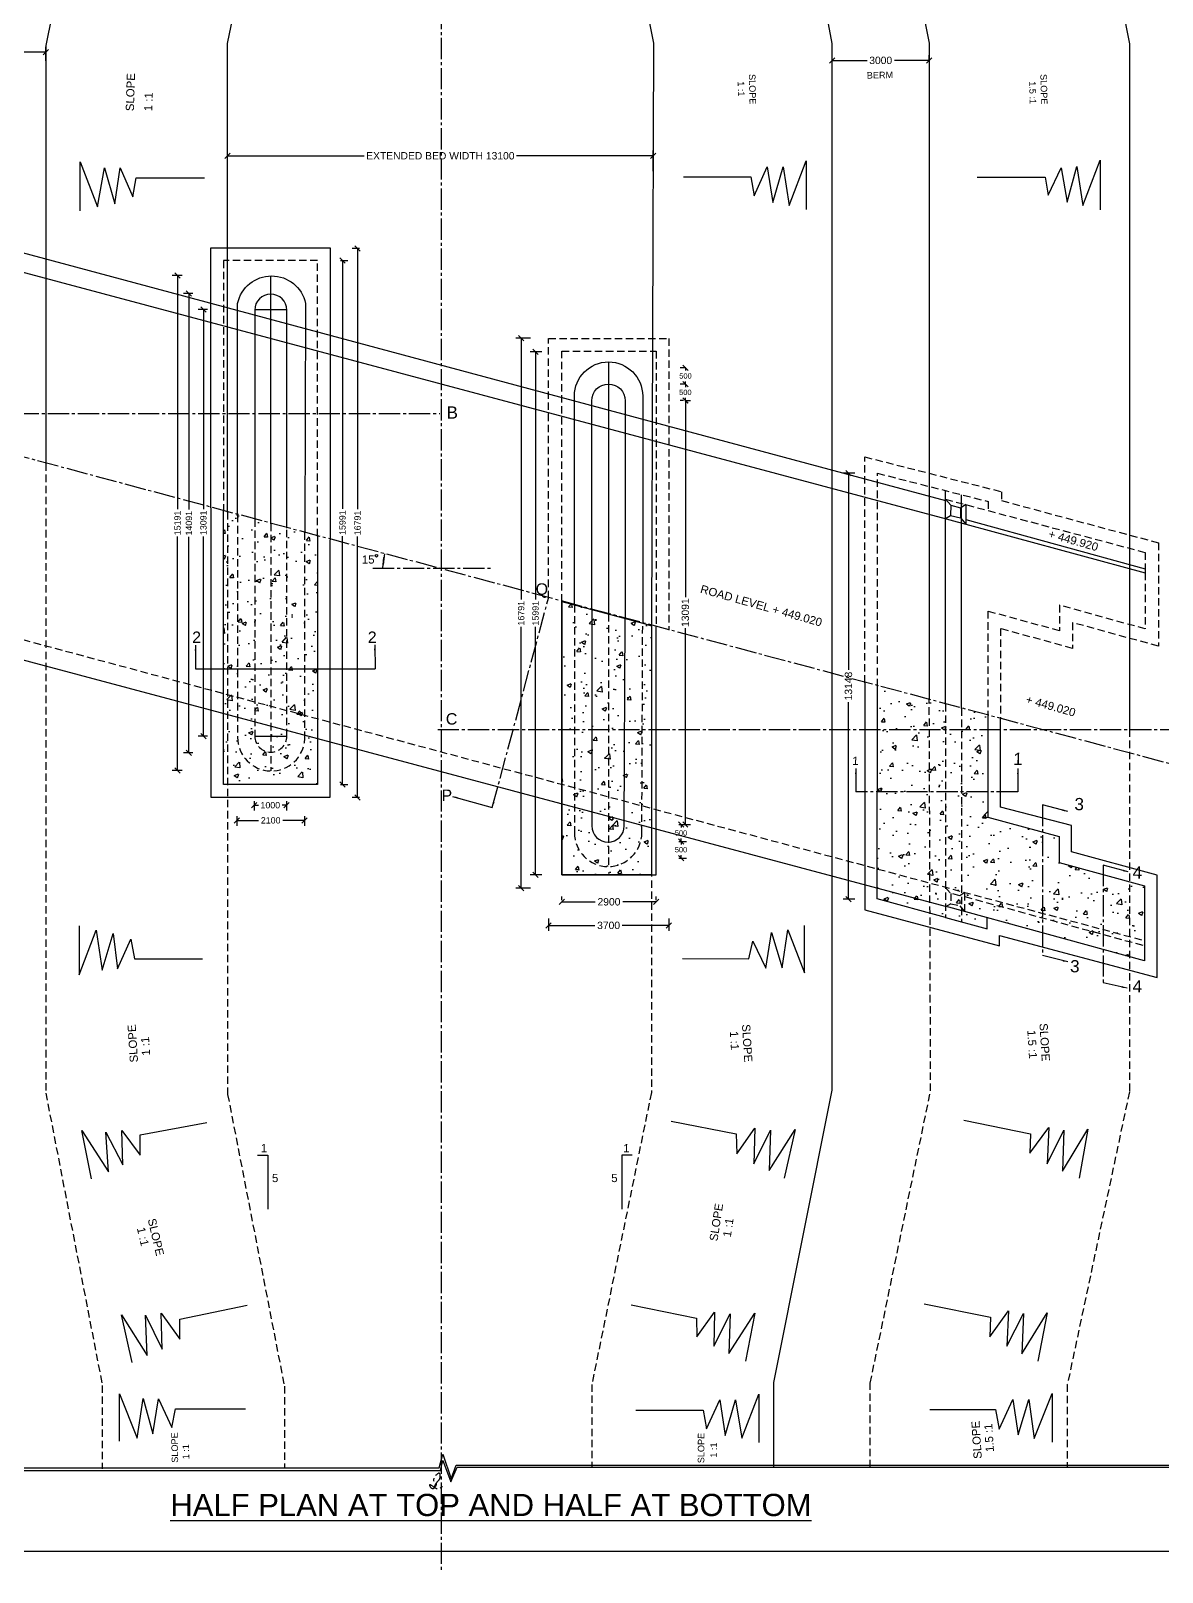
# Model space of a CAD drawing. Header units: inches. Extents: x 13587.5 to 13681, y 17072.3 to 17159.8.
# Drawn here: x 13610.3 to 13648.7, y 17073.5 to 17125.7 of the extents above; entities that cross this region are included whole.
import ezdxf

# ---------------------------------------------------------------- set-up
doc = ezdxf.new("R2010")
doc.units = ezdxf.units.IN
doc.header["$MEASUREMENT"] = 0
doc.linetypes.add('ACAD_ISO04W100', pattern=[30, 24, -3, 0, -3])
doc.linetypes.add('HIDDEN', pattern=[0.375, 0.25, -0.125])
for name, color, linetype in [('DIMENSION', 255, 'Continuous'), ('DRAWING', 2, 'Continuous'), ('Hatch', 7, 'Continuous'), ('TEXT', 255, 'Continuous')]:
    doc.layers.add(name, color=color, linetype=linetype)
doc.styles.get("Standard").update_dxf_attribs({"font": 'arial.ttf'})
doc.dimstyles.get("Standard").update_dxf_attribs({"dimtxt": 0.18, "dimasz": 0.18, "dimexe": 0.18, "dimexo": 0.0625, "dimgap": 0.09, "dimtad": 0, "dimtih": 1, "dimtoh": 1, "dimdec": 4, "dimzin": 0, "dimdsep": 46, "dimtxsty": 'Standard', "dimblk": 'OBLIQUE', "dimcen": 0.09, "dimadec": 0, "dimazin": 0, "dimtfac": 1, "dimtdec": 4, "dimtofl": 0, "dimtmove": 0, "dimatfit": 3, "dimfxl": 1, "dimtolj": 1, "dimtzin": 0, "dimarcsym": 0})
pattern_1 = [(50, (0, 0), (1.434520365, -0.12550427), [0.15, -1.65]), (355, (0, 0), (-0.27750267, 1.50438427), [0.12, -1.32]), (100.4514, (0.1195, -0.0105), (1.15701876, 1.37887908), [0.12748038, -1.40228422]), (46.1842, (0, 0.4), (2.1344821, -0.33103803), [0.225, -2.475]), (96.6356, (0.1779, 0.3724), (1.86932541, 1.94823574), [0.19122058, -2.103426]), (351.1842, (0, 0.4), (1.8693239, 1.9482372), [0.18, -1.98]), (21, (0.2, 0.3), (1.193814104, -0.80523778), [0.15, -1.65]), (326, (0.2, 0.3), (0.48663066, 1.45030009), [0.12, -1.32]), (71.4514, (0.2995, 0.2329), (1.68044526, 0.64506099), [0.12748038, -1.40228422]), (37.5, (0, 0), (0.024319711, 0.665787708), [0, -1.304, 0, -1.34, 0, -1.325]), (7.5, (0, 0), (0.526139075, 0.788823424), [0, -0.764, 0, -1.274, 0, -0.505]), (327.5, (-0.446, 0), (1.067644872, -0.045109743), [0, -0.5, 0, -1.56, 0, -2.07]), (317.5, (-0.646, 0), (1.16637234, 0.200209965), [0, -0.65, 0, -1.036, 0, -1.47])]

# ---------------------------------------------------------------- blocks, each defined once
blk = doc.blocks.new('_Oblique')
at = {"color": 0, "linetype": 'ByBlock', "lineweight": -2}
blk.add_line((-0.5, -0.5), (0.5, 0.5), dxfattribs=at)
blk = doc.blocks.new('*D2')
at = {"layer": 'Defpoints', "color": 0, "transparency": 16777216}
for p in [(13620.757, 17117.945), (13620.757, 17100.188), (13620.889, 17100.188)]:
    blk.add_point(p, dxfattribs=at)
at = {"layer": 'DIMENSION', "color": 0, "lineweight": -2, "transparency": 16777216}
for p, q in [((13620.819, 17117.945), (13621.069, 17117.945)), ((13620.889, 17117.945), (13620.889, 17109.529)), ((13620.889, 17100.188), (13620.889, 17108.604)), ((13620.819, 17100.188), (13621.069, 17100.188))]:
    blk.add_line(p, q, dxfattribs=at)
at = {"layer": 'DIMENSION', "color": 0, "lineweight": -2, "transparency": 16777216, "xscale": 0.18, "yscale": 0.18, "zscale": 0.18}
for p, rotation in [((13620.889, 17117.945), 90), ((13620.889, 17100.188), 270)]:
    blk.add_blockref('_Oblique', p, dxfattribs=dict(at, rotation=rotation))
at = {"layer": 'DIMENSION', "color": 0, "transparency": 16777216, "insert": (13620.889, 17109.066), "char_height": 0.2143, "attachment_point": 5, "rotation": 90}
blk.add_mtext('\\A1;15991', dxfattribs=at)
blk = doc.blocks.new('*D3')
at = {"layer": 'Defpoints', "color": 0, "transparency": 16777216}
for p in [(13621.4, 17118.361), (13621.533, 17118.361), (13621.533, 17099.747)]:
    blk.add_point(p, dxfattribs=at)
at = {"layer": 'DIMENSION', "color": 0, "lineweight": -2, "transparency": 16777216}
for p, q in [((13621.47, 17118.361), (13621.22, 17118.361)), ((13621.4, 17118.361), (13621.4, 17109.517)), ((13621.4, 17099.747), (13621.4, 17108.592)), ((13621.47, 17099.747), (13621.22, 17099.747))]:
    blk.add_line(p, q, dxfattribs=at)
at = {"layer": 'DIMENSION', "color": 0, "lineweight": -2, "transparency": 16777216, "xscale": 0.18, "yscale": 0.18, "zscale": 0.18}
for p, rotation in [((13621.4, 17118.361), 90), ((13621.4, 17099.747), 270)]:
    blk.add_blockref('_Oblique', p, dxfattribs=dict(at, rotation=rotation))
at = {"layer": 'DIMENSION', "color": 0, "transparency": 16777216, "insert": (13621.4, 17109.054), "char_height": 0.2143, "attachment_point": 5, "rotation": 90}
blk.add_mtext('\\A1;16791', dxfattribs=at)
blk = doc.blocks.new('*D5')
at = {"layer": 'Defpoints', "color": 0, "transparency": 16777216}
for p in [(13617.313, 17099.179), (13619.598, 17099.179), (13619.598, 17098.974)]:
    blk.add_point(p, dxfattribs=at)
at = {"layer": 'DIMENSION', "color": 0, "lineweight": -2, "transparency": 16777216}
for p, q in [((13617.313, 17099.116), (13617.313, 17098.794)), ((13619.598, 17099.116), (13619.598, 17098.794)), ((13617.313, 17098.974), (13618.044, 17098.974)), ((13619.598, 17098.974), (13618.867, 17098.974))]:
    blk.add_line(p, q, dxfattribs=at)
at = {"layer": 'DIMENSION', "color": 0, "lineweight": -2, "transparency": 16777216, "xscale": 0.18, "yscale": 0.18, "zscale": 0.18, "rotation": 180}
blk.add_blockref('_Oblique', (13617.313, 17098.974), dxfattribs=at)
at = {"layer": 'DIMENSION', "color": 0, "lineweight": -2, "transparency": 16777216, "xscale": 0.18, "yscale": 0.18, "zscale": 0.18}
blk.add_blockref('_Oblique', (13619.598, 17098.974), dxfattribs=at)
at = {"layer": 'DIMENSION', "color": 0, "transparency": 16777216, "insert": (13618.456, 17098.974), "char_height": 0.2143, "attachment_point": 5}
blk.add_mtext('\\A1;2100', dxfattribs=at)
blk = doc.blocks.new('*D6')
at = {"layer": 'Defpoints', "color": 0, "transparency": 16777216}
for p in [(13617.897, 17099.686), (13618.99, 17099.686), (13618.99, 17099.488)]:
    blk.add_point(p, dxfattribs=at)
at = {"layer": 'DIMENSION', "color": 0, "lineweight": -2, "transparency": 16777216}
for p, q in [((13617.897, 17099.624), (13617.897, 17099.308)), ((13618.99, 17099.624), (13618.99, 17099.308)), ((13617.897, 17099.488), (13618.044, 17099.488)), ((13618.99, 17099.488), (13618.843, 17099.488))]:
    blk.add_line(p, q, dxfattribs=at)
at = {"layer": 'DIMENSION', "color": 0, "lineweight": -2, "transparency": 16777216, "xscale": 0.18, "yscale": 0.18, "zscale": 0.18, "rotation": 180}
blk.add_blockref('_Oblique', (13617.897, 17099.488), dxfattribs=at)
at = {"layer": 'DIMENSION', "color": 0, "lineweight": -2, "transparency": 16777216, "xscale": 0.18, "yscale": 0.18, "zscale": 0.18}
blk.add_blockref('_Oblique', (13618.99, 17099.488), dxfattribs=at)
at = {"layer": 'DIMENSION', "color": 0, "transparency": 16777216, "insert": (13618.444, 17099.488), "char_height": 0.2143, "attachment_point": 5}
blk.add_mtext('\\A1;1000', dxfattribs=at)
blk = doc.blocks.new('*D7')
at = {"layer": 'Defpoints', "color": 0, "transparency": 16777216}
for p in [(13627.318, 17115.319), (13626.944, 17096.672), (13627.318, 17096.672)]:
    blk.add_point(p, dxfattribs=at)
at = {"layer": 'DIMENSION', "color": 0, "lineweight": -2, "transparency": 16777216}
for p, q in [((13627.256, 17115.319), (13626.764, 17115.319)), ((13626.944, 17115.319), (13626.944, 17106.458)), ((13626.944, 17096.672), (13626.944, 17105.533)), ((13627.256, 17096.672), (13626.764, 17096.672))]:
    blk.add_line(p, q, dxfattribs=at)
at = {"layer": 'DIMENSION', "color": 0, "lineweight": -2, "transparency": 16777216, "xscale": 0.18, "yscale": 0.18, "zscale": 0.18}
for p, rotation in [((13626.944, 17115.319), 90), ((13626.944, 17096.672), 270)]:
    blk.add_blockref('_Oblique', p, dxfattribs=dict(at, rotation=rotation))
at = {"layer": 'DIMENSION', "color": 0, "transparency": 16777216, "insert": (13626.944, 17105.995), "char_height": 0.2143, "attachment_point": 5, "rotation": 90}
blk.add_mtext('\\A1;16791', dxfattribs=at)
blk = doc.blocks.new('*D8')
at = {"layer": 'Defpoints', "color": 0, "transparency": 16777216}
for p in [(13627.703, 17114.859), (13627.431, 17097.131), (13627.703, 17097.131)]:
    blk.add_point(p, dxfattribs=at)
at = {"layer": 'DIMENSION', "color": 0, "lineweight": -2, "transparency": 16777216}
for p, q in [((13627.64, 17114.859), (13627.251, 17114.859)), ((13627.431, 17114.859), (13627.431, 17106.458)), ((13627.431, 17097.131), (13627.431, 17105.533)), ((13627.64, 17097.131), (13627.251, 17097.131))]:
    blk.add_line(p, q, dxfattribs=at)
at = {"layer": 'DIMENSION', "color": 0, "lineweight": -2, "transparency": 16777216, "xscale": 0.18, "yscale": 0.18, "zscale": 0.18}
for p, rotation in [((13627.431, 17114.859), 90), ((13627.431, 17097.131), 270)]:
    blk.add_blockref('_Oblique', p, dxfattribs=dict(at, rotation=rotation))
at = {"layer": 'DIMENSION', "color": 0, "transparency": 16777216, "insert": (13627.431, 17105.995), "char_height": 0.2143, "attachment_point": 5, "rotation": 90}
blk.add_mtext('\\A1;15991', dxfattribs=at)
blk = doc.blocks.new('*D12')
at = {"layer": 'Defpoints', "color": 0, "transparency": 16777216}
for p in [(13615.519, 17117.445), (13615.298, 17100.666), (13615.519, 17100.666)]:
    blk.add_point(p, dxfattribs=at)
at = {"layer": 'DIMENSION', "color": 0, "lineweight": -2, "transparency": 16777216}
for p, q in [((13615.457, 17117.445), (13615.118, 17117.445)), ((13615.298, 17117.445), (13615.298, 17109.518)), ((13615.298, 17100.666), (13615.298, 17108.593)), ((13615.457, 17100.666), (13615.118, 17100.666))]:
    blk.add_line(p, q, dxfattribs=at)
at = {"layer": 'DIMENSION', "color": 0, "lineweight": -2, "transparency": 16777216, "xscale": 0.18, "yscale": 0.18, "zscale": 0.18}
for p, rotation in [((13615.298, 17117.445), 90), ((13615.298, 17100.666), 270)]:
    blk.add_blockref('_Oblique', p, dxfattribs=dict(at, rotation=rotation))
at = {"layer": 'DIMENSION', "color": 0, "transparency": 16777216, "insert": (13615.298, 17109.056), "char_height": 0.2143, "attachment_point": 5, "rotation": 90}
blk.add_mtext('\\A1;15191', dxfattribs=at)
blk = doc.blocks.new('*D13')
at = {"layer": 'Defpoints', "color": 0, "transparency": 16777216}
for p in [(13615.886, 17116.83), (13615.687, 17101.263), (13615.886, 17101.263)]:
    blk.add_point(p, dxfattribs=at)
at = {"layer": 'DIMENSION', "color": 0, "lineweight": -2, "transparency": 16777216}
for p, q in [((13615.823, 17116.83), (13615.507, 17116.83)), ((13615.687, 17116.83), (13615.687, 17109.509)), ((13615.687, 17101.263), (13615.687, 17108.584)), ((13615.823, 17101.263), (13615.507, 17101.263))]:
    blk.add_line(p, q, dxfattribs=at)
at = {"layer": 'DIMENSION', "color": 0, "lineweight": -2, "transparency": 16777216, "xscale": 0.18, "yscale": 0.18, "zscale": 0.18}
for p, rotation in [((13615.687, 17116.83), 90), ((13615.687, 17101.263), 270)]:
    blk.add_blockref('_Oblique', p, dxfattribs=dict(at, rotation=rotation))
at = {"layer": 'DIMENSION', "color": 0, "transparency": 16777216, "insert": (13615.687, 17109.046), "char_height": 0.2143, "attachment_point": 5, "rotation": 90}
blk.add_mtext('\\A1;14091', dxfattribs=at)
blk = doc.blocks.new('*D14')
at = {"layer": 'Defpoints', "color": 0, "transparency": 16777216}
for p in [(13616.379, 17116.29), (13616.177, 17101.832), (13616.379, 17101.832)]:
    blk.add_point(p, dxfattribs=at)
at = {"layer": 'DIMENSION', "color": 0, "lineweight": -2, "transparency": 16777216}
for p, q in [((13616.316, 17116.29), (13615.997, 17116.29)), ((13616.177, 17116.29), (13616.177, 17109.524)), ((13616.177, 17101.832), (13616.177, 17108.599)), ((13616.316, 17101.832), (13615.997, 17101.832))]:
    blk.add_line(p, q, dxfattribs=at)
at = {"layer": 'DIMENSION', "color": 0, "lineweight": -2, "transparency": 16777216, "xscale": 0.18, "yscale": 0.18, "zscale": 0.18}
for p, rotation in [((13616.177, 17116.29), 90), ((13616.177, 17101.832), 270)]:
    blk.add_blockref('_Oblique', p, dxfattribs=dict(at, rotation=rotation))
at = {"layer": 'DIMENSION', "color": 0, "transparency": 16777216, "insert": (13616.177, 17109.061), "char_height": 0.2143, "attachment_point": 5, "rotation": 90}
blk.add_mtext('\\A1;13091', dxfattribs=at)
blk = doc.blocks.new('*D15')
at = {"layer": 'Defpoints', "color": 0, "transparency": 16777216}
for p in [(13610.836, 17125.012), (13607.576, 17124.657), (13610.836, 17124.657)]:
    blk.add_point(p, dxfattribs=at)
at = {"layer": 'DIMENSION', "color": 0, "lineweight": -2, "transparency": 16777216}
for p, q in [((13607.576, 17124.72), (13607.576, 17125.192)), ((13607.576, 17125.012), (13608.743, 17125.012)), ((13610.836, 17125.012), (13609.668, 17125.012)), ((13610.836, 17124.72), (13610.836, 17125.192))]:
    blk.add_line(p, q, dxfattribs=at)
at = {"layer": 'DIMENSION', "color": 0, "lineweight": -2, "transparency": 16777216, "xscale": 0.18, "yscale": 0.18, "zscale": 0.18, "rotation": 180}
blk.add_blockref('_Oblique', (13607.576, 17125.012), dxfattribs=at)
at = {"layer": 'DIMENSION', "color": 0, "lineweight": -2, "transparency": 16777216, "xscale": 0.18, "yscale": 0.18, "zscale": 0.18}
blk.add_blockref('_Oblique', (13610.836, 17125.012), dxfattribs=at)
at = {"layer": 'DIMENSION', "color": 0, "transparency": 16777216, "insert": (13609.206, 17125.012), "char_height": 0.25, "attachment_point": 5}
blk.add_mtext('\\A1;3000', dxfattribs=at)
blk = doc.blocks.new('*D16')
at = {"layer": 'Defpoints', "color": 0, "transparency": 16777216}
for p in [(13631.413, 17121.498), (13616.998, 17120.909), (13631.413, 17120.909)]:
    blk.add_point(p, dxfattribs=at)
at = {"layer": 'DIMENSION', "color": 0, "lineweight": -2, "transparency": 16777216}
for p, q in [((13616.998, 17120.972), (13616.998, 17121.678)), ((13631.413, 17120.972), (13631.413, 17121.678)), ((13616.998, 17121.498), (13621.625, 17121.498)), ((13631.413, 17121.498), (13626.787, 17121.498))]:
    blk.add_line(p, q, dxfattribs=at)
at = {"layer": 'DIMENSION', "color": 0, "lineweight": -2, "transparency": 16777216, "xscale": 0.18, "yscale": 0.18, "zscale": 0.18, "rotation": 180}
blk.add_blockref('_Oblique', (13616.998, 17121.498), dxfattribs=at)
at = {"layer": 'DIMENSION', "color": 0, "lineweight": -2, "transparency": 16777216, "xscale": 0.18, "yscale": 0.18, "zscale": 0.18}
blk.add_blockref('_Oblique', (13631.413, 17121.498), dxfattribs=at)
at = {"layer": 'DIMENSION', "color": 0, "transparency": 16777216, "insert": (13624.206, 17121.498), "char_height": 0.25, "attachment_point": 5}
blk.add_mtext('\\A1;EXTENDED BED WIDTH 13100', dxfattribs=at)
blk = doc.blocks.new('*D18')
at = {"layer": 'Defpoints', "color": 0, "transparency": 16777216}
for p in [(13632.223, 17098.263), (13632.223, 17097.696), (13632.361, 17097.696)]:
    blk.add_point(p, dxfattribs=at)
at = {"layer": 'DIMENSION', "color": 0, "lineweight": -2, "transparency": 16777216}
for p, q in [((13632.286, 17098.263), (13632.541, 17098.263)), ((13632.361, 17098.263), (13632.361, 17098.162)), ((13632.286, 17097.696), (13632.541, 17097.696)), ((13632.361, 17097.696), (13632.361, 17097.798))]:
    blk.add_line(p, q, dxfattribs=at)
at = {"layer": 'DIMENSION', "color": 0, "lineweight": -2, "transparency": 16777216, "xscale": 0.18, "yscale": 0.18, "zscale": 0.18}
for p, rotation in [((13632.361, 17098.263), 90), ((13632.361, 17097.696), 270)]:
    blk.add_blockref('_Oblique', p, dxfattribs=dict(at, rotation=rotation))
at = {"layer": 'DIMENSION', "color": 0, "transparency": 16777216, "insert": (13632.361, 17097.98), "char_height": 0.18, "attachment_point": 5}
blk.add_mtext('\\A1;500', dxfattribs=at)
blk = doc.blocks.new('*D19')
at = {"layer": 'Defpoints', "color": 0, "transparency": 16777216}
for p in [(13632.223, 17098.83), (13632.223, 17098.263), (13632.361, 17098.263)]:
    blk.add_point(p, dxfattribs=at)
at = {"layer": 'DIMENSION', "color": 0, "lineweight": -2, "transparency": 16777216}
for p, q in [((13632.286, 17098.83), (13632.541, 17098.83)), ((13632.361, 17098.83), (13632.361, 17098.729)), ((13632.286, 17098.263), (13632.541, 17098.263)), ((13632.361, 17098.263), (13632.361, 17098.365))]:
    blk.add_line(p, q, dxfattribs=at)
at = {"layer": 'DIMENSION', "color": 0, "lineweight": -2, "transparency": 16777216, "xscale": 0.18, "yscale": 0.18, "zscale": 0.18}
for p, rotation in [((13632.361, 17098.83), 90), ((13632.361, 17098.263), 270)]:
    blk.add_blockref('_Oblique', p, dxfattribs=dict(at, rotation=rotation))
at = {"layer": 'DIMENSION', "color": 0, "transparency": 16777216, "insert": (13632.361, 17098.547), "char_height": 0.18, "attachment_point": 5}
blk.add_mtext('\\A1;500', dxfattribs=at)
blk = doc.blocks.new('*D20')
at = {"layer": 'Defpoints', "color": 0, "transparency": 16777216}
for p in [(13632.43, 17113.201), (13632.507, 17113.201), (13632.43, 17098.83)]:
    blk.add_point(p, dxfattribs=at)
at = {"layer": 'DIMENSION', "color": 0, "lineweight": -2, "transparency": 16777216}
for p, q in [((13632.493, 17113.201), (13632.687, 17113.201)), ((13632.507, 17113.201), (13632.507, 17106.54)), ((13632.507, 17098.83), (13632.507, 17105.491)), ((13632.493, 17098.83), (13632.687, 17098.83))]:
    blk.add_line(p, q, dxfattribs=at)
at = {"layer": 'DIMENSION', "color": 0, "lineweight": -2, "transparency": 16777216, "xscale": 0.18, "yscale": 0.18, "zscale": 0.18}
for p, rotation in [((13632.507, 17113.201), 90), ((13632.507, 17098.83), 270)]:
    blk.add_blockref('_Oblique', p, dxfattribs=dict(at, rotation=rotation))
at = {"layer": 'DIMENSION', "color": 0, "transparency": 16777216, "insert": (13632.507, 17106.015), "char_height": 0.25, "attachment_point": 5, "rotation": 90}
blk.add_mtext('\\A1;13091', dxfattribs=at)
blk = doc.blocks.new('*D21')
at = {"layer": 'Defpoints', "color": 0, "transparency": 16777216}
for p in [(13627.868, 17095.71), (13631.946, 17095.71), (13631.946, 17095.414)]:
    blk.add_point(p, dxfattribs=at)
at = {"layer": 'DIMENSION', "color": 0, "lineweight": -2, "transparency": 16777216}
for p, q in [((13627.868, 17095.647), (13627.868, 17095.234)), ((13631.946, 17095.647), (13631.946, 17095.234)), ((13627.868, 17095.414), (13629.444, 17095.414)), ((13631.946, 17095.414), (13630.37, 17095.414))]:
    blk.add_line(p, q, dxfattribs=at)
at = {"layer": 'DIMENSION', "color": 0, "lineweight": -2, "transparency": 16777216, "xscale": 0.18, "yscale": 0.18, "zscale": 0.18, "rotation": 180}
blk.add_blockref('_Oblique', (13627.868, 17095.414), dxfattribs=at)
at = {"layer": 'DIMENSION', "color": 0, "lineweight": -2, "transparency": 16777216, "xscale": 0.18, "yscale": 0.18, "zscale": 0.18}
blk.add_blockref('_Oblique', (13631.946, 17095.414), dxfattribs=at)
at = {"layer": 'DIMENSION', "color": 0, "transparency": 16777216, "insert": (13629.907, 17095.414), "char_height": 0.25, "attachment_point": 5}
blk.add_mtext('\\A1;3700', dxfattribs=at)
blk = doc.blocks.new('*D22')
at = {"layer": 'Defpoints', "color": 0, "transparency": 16777216}
for p in [(13628.319, 17096.213), (13631.52, 17096.213), (13631.52, 17096.213)]:
    blk.add_point(p, dxfattribs=at)
at = {"layer": 'DIMENSION', "color": 0, "lineweight": -2, "transparency": 16777216}
for p, q in [((13628.319, 17096.275), (13628.319, 17096.393)), ((13628.319, 17096.213), (13629.454, 17096.213)), ((13631.52, 17096.213), (13630.384, 17096.213)), ((13631.52, 17096.275), (13631.52, 17096.393))]:
    blk.add_line(p, q, dxfattribs=at)
at = {"layer": 'DIMENSION', "color": 0, "lineweight": -2, "transparency": 16777216, "xscale": 0.18, "yscale": 0.18, "zscale": 0.18, "rotation": 180}
blk.add_blockref('_Oblique', (13628.319, 17096.213), dxfattribs=at)
at = {"layer": 'DIMENSION', "color": 0, "lineweight": -2, "transparency": 16777216, "xscale": 0.18, "yscale": 0.18, "zscale": 0.18}
blk.add_blockref('_Oblique', (13631.52, 17096.213), dxfattribs=at)
at = {"layer": 'DIMENSION', "color": 0, "transparency": 16777216, "insert": (13629.919, 17096.213), "char_height": 0.25, "attachment_point": 5}
blk.add_mtext('\\A1;2900', dxfattribs=at)
blk = doc.blocks.new('*D23')
at = {"layer": 'Defpoints', "color": 0, "transparency": 16777216}
for p in [(13632.508, 17113.76), (13632.513, 17113.76), (13632.513, 17113.201)]:
    blk.add_point(p, dxfattribs=at)
at = {"layer": 'DIMENSION', "color": 0, "lineweight": -2, "transparency": 16777216}
for p, q in [((13632.45, 17113.76), (13632.328, 17113.76)), ((13632.508, 17113.76), (13632.508, 17113.662)), ((13632.45, 17113.201), (13632.328, 17113.201)), ((13632.508, 17113.201), (13632.508, 17113.298))]:
    blk.add_line(p, q, dxfattribs=at)
at = {"layer": 'DIMENSION', "color": 0, "lineweight": -2, "transparency": 16777216, "xscale": 0.18, "yscale": 0.18, "zscale": 0.18}
for p, rotation in [((13632.508, 17113.76), 90), ((13632.508, 17113.201), 270)]:
    blk.add_blockref('_Oblique', p, dxfattribs=dict(at, rotation=rotation))
at = {"layer": 'DIMENSION', "color": 0, "transparency": 16777216, "insert": (13632.508, 17113.48), "char_height": 0.18, "attachment_point": 5}
blk.add_mtext('\\A1;500', dxfattribs=at)
blk = doc.blocks.new('*D24')
at = {"layer": 'Defpoints', "color": 0, "transparency": 16777216}
for p in [(13632.512, 17114.312), (13632.591, 17114.312), (13632.591, 17113.76)]:
    blk.add_point(p, dxfattribs=at)
at = {"layer": 'DIMENSION', "color": 0, "lineweight": -2, "transparency": 16777216}
for p, q in [((13632.528, 17114.312), (13632.332, 17114.312)), ((13632.512, 17114.312), (13632.512, 17114.218)), ((13632.528, 17113.76), (13632.332, 17113.76)), ((13632.512, 17113.76), (13632.512, 17113.854))]:
    blk.add_line(p, q, dxfattribs=at)
at = {"layer": 'DIMENSION', "color": 0, "lineweight": -2, "transparency": 16777216, "xscale": 0.18, "yscale": 0.18, "zscale": 0.18}
for p, rotation in [((13632.512, 17114.312), 90), ((13632.512, 17113.76), 270)]:
    blk.add_blockref('_Oblique', p, dxfattribs=dict(at, rotation=rotation))
at = {"layer": 'DIMENSION', "color": 0, "transparency": 16777216, "insert": (13632.512, 17114.036), "char_height": 0.18, "attachment_point": 5}
blk.add_mtext('\\A1;500', dxfattribs=at)
blk = doc.blocks.new('*D25')
at = {"layer": 'Defpoints', "color": 0, "transparency": 16777216}
for p in [(13638.035, 17110.747), (13638.317, 17110.747), (13638.317, 17096.307)]:
    blk.add_point(p, dxfattribs=at)
at = {"layer": 'DIMENSION', "color": 0, "lineweight": -2, "transparency": 16777216}
for p, q in [((13638.255, 17110.747), (13637.855, 17110.747)), ((13638.035, 17110.747), (13638.035, 17104.076)), ((13638.035, 17096.307), (13638.035, 17102.978)), ((13638.255, 17096.307), (13637.855, 17096.307))]:
    blk.add_line(p, q, dxfattribs=at)
at = {"layer": 'DIMENSION', "color": 0, "lineweight": -2, "transparency": 16777216, "xscale": 0.18, "yscale": 0.18, "zscale": 0.18}
for p, rotation in [((13638.035, 17110.747), 90), ((13638.035, 17096.307), 270)]:
    blk.add_blockref('_Oblique', p, dxfattribs=dict(at, rotation=rotation))
at = {"layer": 'DIMENSION', "color": 0, "transparency": 16777216, "insert": (13638.035, 17103.527), "char_height": 0.25, "attachment_point": 5, "rotation": 90}
blk.add_mtext('\\A1;13148', dxfattribs=at)
blk = doc.blocks.new('*D26')
at = {"layer": 'Defpoints', "color": 0, "transparency": 16777216}
for p in [(13640.772, 17124.731), (13637.482, 17124.625), (13640.772, 17124.625)]:
    blk.add_point(p, dxfattribs=at)
at = {"layer": 'DIMENSION', "color": 0, "lineweight": -2, "transparency": 16777216}
for p, q in [((13637.482, 17124.687), (13637.482, 17124.911)), ((13637.482, 17124.731), (13638.665, 17124.731)), ((13640.772, 17124.731), (13639.59, 17124.731)), ((13640.772, 17124.687), (13640.772, 17124.911))]:
    blk.add_line(p, q, dxfattribs=at)
at = {"layer": 'DIMENSION', "color": 0, "lineweight": -2, "transparency": 16777216, "xscale": 0.18, "yscale": 0.18, "zscale": 0.18, "rotation": 180}
blk.add_blockref('_Oblique', (13637.482, 17124.731), dxfattribs=at)
at = {"layer": 'DIMENSION', "color": 0, "lineweight": -2, "transparency": 16777216, "xscale": 0.18, "yscale": 0.18, "zscale": 0.18}
blk.add_blockref('_Oblique', (13640.772, 17124.731), dxfattribs=at)
at = {"layer": 'DIMENSION', "color": 0, "transparency": 16777216, "insert": (13639.127, 17124.731), "char_height": 0.25, "attachment_point": 5}
blk.add_mtext('\\A1;3000', dxfattribs=at)

msp = doc.modelspace()

# ---------------------------------------------------------------- hatches: boundary and pattern name
at = {"layer": 'Hatch'}
h = msp.add_hatch(dxfattribs=at)
h.set_pattern_fill('AR-CONC', color=256, scale=0.2, style=0)
h.set_pattern_definition(pattern_1)
h.paths.add_polyline_path([(13616.85587, 17100.18771), (13620.04667, 17100.18771), (13620.04667, 17108.60204), (13616.85587, 17109.45603)])
h = msp.add_hatch(dxfattribs=at)
h.set_pattern_fill('AR-CONC', color=256, scale=0.2, style=0)
h.set_pattern_definition(pattern_1)
h.paths.add_polyline_path([(13628.31858, 17106.38814), (13631.06172, 17105.65396), (13631.35674, 17105.56685), (13631.35674, 17097.12858), (13628.31858, 17097.12858)])
h = msp.add_hatch(dxfattribs=at)
h.set_pattern_fill('AR-CONC', color=256, scale=0.2, style=0)
h.set_pattern_definition(pattern_1)
h.paths.add_polyline_path([(13639.01755, 17103.52466), (13642.75539, 17102.52426), (13642.75539, 17099.08691), (13645.17354, 17098.42695), (13645.17354, 17097.55112), (13648.06238, 17096.75735), (13648.06238, 17094.21494), (13642.73597, 17095.67524), (13642.73597, 17095.2983), (13639.00542, 17096.31024)])

# ---------------------------------------------------------------- linework, layer by layer
at = {"layer": 'DRAWING'}
for points in [[(13680.97152, 17074.19685), (13587.58711, 17074.19685), (13587.58711, 17159.84812), (13680.97152, 17159.84812)], [(13628.31858, 17106.38814), (13631.06172, 17105.65396), (13631.35674, 17105.56685), (13631.35674, 17097.12858), (13628.31858, 17097.12858), (13628.31858, 17106.38814)]]:
    msp.add_lwpolyline(points, close=True, dxfattribs=at)
at = {"layer": 'DRAWING', "linetype": 'ACAD_ISO04W100', "ltscale": 0.03}
for points in [[(13624.22972, 17138.75257), (13624.22972, 17073.49438)], [(13588.88308, 17116.97302), (13659.24911, 17098.14021)], [(13591.52279, 17112.76753), (13624.18878, 17112.76753)], [(13621.92243, 17107.51758), (13625.93128, 17107.51758)], [(13624.1171, 17102.05164), (13656.83819, 17102.05164)], [(13643.77581, 17099.9375), (13638.28331, 17099.9375)], [(13644.61047, 17099.49721), (13644.61047, 17094.40566)], [(13646.66338, 17097.4599), (13646.66338, 17093.47276)]]:
    msp.add_lwpolyline(points, dxfattribs=at)
at = {"layer": 'DRAWING'}
for points in [[(13612.83798, 17138.19308), (13612.83798, 17135.13266), (13610.8357, 17125.24102), (13610.8357, 17111.06727)], [(13616.9982, 17109.41793), (13616.9982, 17125.30815), (13619.0354, 17135.15311), (13619.0354, 17138.1678)], [(13629.45317, 17138.17969), (13629.45317, 17135.14773), (13631.42536, 17125.31361), (13631.35674, 17105.56685)], [(13637.48247, 17103.93551), (13637.48247, 17125.30079), (13635.6372, 17135.14904), (13635.6372, 17138.18048)], [(13638.79444, 17138.25386), (13638.79444, 17135.18096), (13640.77245, 17125.32104), (13640.77245, 17110.26776), (13640.77245, 17103.05498)], [(13645.58895, 17138.22139), (13645.58895, 17135.21879), (13647.55388, 17125.29017), (13647.55388, 17102.05164)], [(13611.99878, 17119.63225), (13611.99878, 17121.28896), (13612.59349, 17119.77242), (13612.82301, 17121.08605), (13613.17483, 17119.86809), (13613.35408, 17121.09084), (13613.79009, 17120.10885), (13613.901, 17120.7546), (13616.21759, 17120.7546)], [(13632.44259, 17120.78376), (13634.72174, 17120.78376), (13634.84355, 17120.13656), (13635.28468, 17121.12445), (13635.47113, 17119.92022), (13635.82695, 17121.12593)], [(13635.82695, 17121.12593), (13636.02657, 17119.81757), (13636.59727, 17121.33303), (13636.59727, 17119.67603)], [(13642.40016, 17120.77499), (13644.69716, 17120.77499), (13644.79913, 17120.16096), (13645.23873, 17121.09624), (13645.44106, 17119.9249), (13645.77096, 17121.13344), (13645.97716, 17119.81504), (13646.56824, 17121.3463), (13646.56824, 17119.67084)], [(13605.61166, 17119.40317), (13641.31705, 17109.81494)], [(13607.01016, 17118.37009), (13641.34679, 17109.19363), (13648.09279, 17107.36469)], [(13616.42494, 17109.57136), (13616.42494, 17118.38388), (13620.47446, 17118.38388), (13620.47446, 17108.48755)], [(13618.46348, 17109.02576), (13618.46348, 17117.428)], [(13617.91629, 17116.28934), (13619.00148, 17116.28934)], [(13629.9039, 17114.51217), (13629.9039, 17105.96384)], [(13641.31705, 17102.90922), (13641.31705, 17110.1523)], [(13616.42494, 17109.57136), (13616.42494, 17099.76434)], [(13641.31705, 17109.85859), (13641.50107, 17109.66318), (13641.82613, 17109.56781), (13642.0097, 17109.69706)], [(13641.50107, 17109.66318), (13641.49727, 17109.30338)], [(13641.82613, 17109.56781), (13641.83433, 17109.22766)], [(13641.8623, 17102.76329), (13641.8623, 17110.01266)], [(13642.0097, 17109.69706), (13642.0097, 17109.01391)], [(13620.04667, 17108.60204), (13620.04667, 17100.18771), (13616.85587, 17100.18771), (13616.85587, 17109.45603)], [(13641.31705, 17109.20158), (13641.49727, 17109.30338), (13641.83433, 17109.22766), (13642.0097, 17109.01391)], [(13642.0097, 17109.16851), (13648.08627, 17107.49992)], [(13616.42494, 17099.76434), (13620.47446, 17099.76434), (13620.47446, 17108.48755)], [(13628.31858, 17106.38814), (13628.31858, 17097.12858), (13631.51961, 17097.12858), (13631.51961, 17105.53141)], [(13607.01016, 17105.2266), (13641.31124, 17096.06585)], [(13635.50996, 17077.05098), (13635.50996, 17079.92046), (13637.48247, 17089.82737), (13637.48247, 17103.93551)], [(13638.58414, 17103.64066), (13638.58414, 17095.94719), (13643.15623, 17094.72173), (13643.15623, 17095.07252), (13648.49219, 17093.64918), (13648.49219, 17097.12074), (13645.58869, 17097.9063), (13645.58869, 17098.79642), (13643.18327, 17099.42467), (13643.18462, 17102.40938)], [(13641.31705, 17095.67909), (13639.00542, 17096.31024), (13639.01755, 17103.52466)], [(13642.75539, 17102.52426), (13642.75539, 17099.08691), (13645.17354, 17098.42695), (13645.17354, 17097.55112), (13648.06238, 17096.75735), (13648.06238, 17094.21494), (13641.31124, 17096.06585)], [(13617.92109, 17101.83204), (13619.0019, 17101.83204)], [(13641.31705, 17095.67909), (13642.73597, 17095.2983), (13642.73597, 17095.67524)], [(13611.97151, 17095.3962), (13611.97151, 17093.74274), (13612.5398, 17095.25352), (13612.74537, 17093.89756), (13613.1168, 17095.13988), (13613.27084, 17093.94191), (13613.72024, 17094.95039), (13613.84558, 17094.27692), (13616.15154, 17094.27692)], [(13632.4115, 17094.2911), (13634.66161, 17094.27657), (13634.79454, 17094.8814), (13635.2386, 17093.96798), (13635.42779, 17095.17426), (13635.78819, 17093.97668), (13635.97623, 17095.26819), (13636.54817, 17093.80448)], [(13636.54817, 17093.80448), (13636.54817, 17095.40757)], [(13612.38239, 17086.82141), (13612.05282, 17088.45819), (13612.95712, 17087.06633), (13612.8681, 17088.40796), (13613.44891, 17087.30298), (13613.41269, 17088.46374), (13614.03154, 17087.6308), (13614.03154, 17088.31525), (13616.28986, 17088.7293)], [(13632.02687, 17088.78112), (13634.23263, 17088.35327), (13634.25448, 17087.67297), (13634.8644, 17088.54073), (13634.8317, 17087.33866), (13635.39537, 17088.47389), (13635.34229, 17087.10671), (13636.22498, 17088.49609), (13635.85913, 17086.84507)], [(13618.00692, 17087.62874), (13618.36199, 17087.62874), (13618.36199, 17085.79982)], [(13630.70585, 17087.62874), (13630.35078, 17087.62874), (13630.35078, 17085.79982)], [(13613.75793, 17080.59689), (13613.40157, 17082.2132), (13614.27109, 17080.83898), (13614.2096, 17082.20796), (13614.78044, 17081.0574), (13614.74267, 17082.27685), (13615.37669, 17081.3952), (13615.37495, 17082.06901), (13617.66145, 17082.54399)], [(13630.6733, 17082.54994), (13632.89052, 17082.10259), (13632.8942, 17081.47433), (13633.49651, 17082.30387), (13633.47436, 17081.15368), (13634.03002, 17082.24641), (13633.97738, 17080.90825), (13634.86014, 17082.27652), (13634.54294, 17080.6405)], [(13613.33425, 17077.93088), (13613.33425, 17079.53354), (13613.93205, 17078.03856), (13614.13039, 17079.37684), (13614.46439, 17078.18802), (13614.65651, 17079.36771), (13615.10787, 17078.39262), (13615.23157, 17079.03444), (13617.60784, 17079.03444)], [(13630.83473, 17078.98625), (13633.10967, 17078.98625), (13633.22825, 17078.3564), (13633.67092, 17079.33993), (13633.85087, 17078.12751), (13634.20759, 17079.33836), (13634.42006, 17078.03521), (13634.99396, 17079.53031), (13634.99396, 17077.88473)], [(13594.67254, 17076.93883), (13624.20737, 17076.93883), (13624.29292, 17077.27678), (13624.56375, 17076.55133), (13624.78036, 17077.04862), (13653.18468, 17077.04862)], [(13594.70052, 17077.02966), (13624.16205, 17077.02966), (13624.29208, 17077.49842), (13624.57095, 17076.65621), (13624.74404, 17077.12375), (13653.192, 17077.12375)]]:
    msp.add_lwpolyline(points, dxfattribs=at)
at = {"layer": 'DRAWING', "linetype": 'HIDDEN'}
for points in [[(13620.04667, 17108.60204), (13620.04667, 17117.94455), (13616.85587, 17117.94455), (13616.85587, 17109.45603)], [(13627.86783, 17106.50878), (13627.86783, 17115.31093), (13631.94622, 17115.31093), (13631.94622, 17105.41724)], [(13628.31858, 17106.38814), (13628.31858, 17114.88087), (13631.51961, 17114.88087), (13631.51961, 17105.53141)], [(13638.58414, 17103.64066), (13638.58414, 17111.29483), (13643.225, 17110.11306), (13643.225, 17109.8112), (13648.53444, 17108.38312), (13648.53444, 17104.87983), (13645.62991, 17105.67634), (13645.62991, 17104.80203), (13643.18462, 17105.47608), (13643.18462, 17102.40938)], [(13610.8357, 17111.06727), (13610.8357, 17089.73359), (13612.75201, 17079.82634), (13612.75201, 17077.00196)], [(13639.01755, 17103.52466), (13639.01755, 17110.74123), (13642.76391, 17109.78174), (13642.76699, 17109.47382), (13648.08747, 17108.05519), (13648.08484, 17107.52968), (13648.09279, 17107.36469), (13648.09279, 17105.46244), (13645.18724, 17106.26809), (13645.18724, 17105.39745), (13642.75539, 17106.06294), (13642.75539, 17102.52426)], [(13641.31705, 17109.85859), (13642.76699, 17109.47382)], [(13616.9982, 17109.41793), (13616.9982, 17089.68913), (13618.92038, 17079.80187), (13618.92038, 17077.01593)], [(13618.46348, 17109.02576), (13618.46348, 17100.6501)], [(13600.28047, 17107.72625), (13648.06238, 17094.9008)], [(13629.9039, 17105.96384), (13629.9039, 17097.40997)], [(13631.35674, 17105.56685), (13631.35674, 17089.75317), (13629.33797, 17079.8577), (13629.33797, 17077.04724)], [(13638.77246, 17077.0492), (13638.77246, 17079.90463), (13640.81857, 17089.80626), (13640.77245, 17103.05498)], [(13641.31705, 17102.90922), (13641.31705, 17095.67909)], [(13641.8623, 17102.76329), (13641.8623, 17095.53276)], [(13647.55388, 17102.05164), (13647.55388, 17089.76991), (13645.44927, 17079.85089), (13645.44927, 17077.04862)], [(13641.31587, 17096.71304), (13641.49846, 17096.49573), (13641.49846, 17096.14342), (13641.31928, 17096.04678)], [(13641.49846, 17096.14342), (13641.81131, 17096.08344), (13641.97308, 17095.88439), (13641.9764, 17096.53351), (13641.81016, 17096.42169), (13641.49846, 17096.49573)], [(13641.97568, 17096.39134), (13648.06238, 17094.7283)]]:
    msp.add_lwpolyline(points, dxfattribs=at)
at = {"layer": 'DRAWING'}
for points in [[(13617.33556, 17109.32764), (13617.33556, 17116.49663, -0.8087147), (13619.63951, 17116.49663), (13619.61288, 17108.71814)], [(13619.0019, 17108.88166), (13619.0019, 17116.26808, 1), (13617.91587, 17116.26808), (13617.92109, 17109.17093)], [(13628.74608, 17106.27372), (13628.74608, 17113.35436, -1), (13631.06172, 17113.35436), (13631.06172, 17105.65396)], [(13629.33595, 17106.11585), (13629.33595, 17113.19428, -1), (13630.47195, 17113.19428), (13630.47195, 17105.81181)], [(13629.33595, 17106.11585), (13629.33595, 17098.78963, 1), (13630.43952, 17098.78963), (13630.47195, 17105.81181)]]:
    msp.add_lwpolyline(points, format="xyb", dxfattribs=at)
at = {"layer": 'DRAWING', "linetype": 'HIDDEN'}
for points in [[(13617.33556, 17109.32764), (13617.33556, 17101.78938, 0.97576204), (13619.61288, 17101.7335), (13619.61288, 17108.71814)], [(13617.92109, 17109.17093), (13617.92109, 17101.826, 1), (13619.0019, 17101.826), (13619.0019, 17108.88166)], [(13628.74608, 17106.27372), (13628.74608, 17098.55343, 1), (13631.03319, 17098.55343), (13631.06172, 17105.65396)]]:
    msp.add_lwpolyline(points, format="xyb", dxfattribs=at)
at = {"layer": 'DRAWING', "linetype": 'ACAD_ISO04W100', "ltscale": 0.03}
msp.add_spline([(13623.99237, 17076.35791), (13624.10179, 17076.55811), (13624.18836, 17076.66956), (13624.17693, 17076.84247), (13623.98559, 17076.57856), (13624.05385, 17076.51261), (13623.93321, 17076.32149), (13623.84654, 17076.45344), (13624.08804, 17076.32832), (13624.27715, 17076.40111)], degree=3, dxfattribs=at)
at = {"layer": 'Hatch'}
for points in [[(13641.9408, 17088.81041), (13644.20786, 17088.3517), (13644.18433, 17087.68995), (13644.82199, 17088.5649), (13644.76827, 17087.33537), (13645.33612, 17088.47559), (13645.28327, 17087.08504), (13646.14069, 17088.5108), (13645.85456, 17086.85155)], [(13640.5984, 17082.58743), (13642.8433, 17082.13152), (13642.82304, 17081.47054), (13643.4614, 17082.34837), (13643.40017, 17081.15017), (13643.96145, 17082.26268), (13643.90631, 17080.8996), (13644.76167, 17082.28402), (13644.45657, 17080.65146)], [(13640.79139, 17079.00535), (13643.01469, 17079.00535), (13643.13738, 17078.34512), (13643.60719, 17079.35222), (13643.78964, 17078.14916), (13644.14944, 17079.35048), (13644.32925, 17078.02281), (13644.93491, 17079.55524), (13644.93491, 17077.89728)]]:
    msp.add_lwpolyline(points, dxfattribs=at)
at = {"layer": 'TEXT'}
msp.add_circle((13622.03956, 17107.94361), 0.0435, dxfattribs=at)

# ---------------------------------------------------------------- texts
for s, height, rotation, p in [('SLOPE', 0.27648, 88.188514, (13613.81961, 17123.00778)), ('SLOPE', 0.221184, 271.263919, (13634.66046, 17124.26656)), ('BERM', 0.221184, 1.263919, (13638.6581, 17124.11342)), ('SLOPE', 0.221184, 271.263919, (13644.5369, 17124.26656)), ('1 :1', 0.221184, 271.263919, (13634.28212, 17124.02335)), ('1.5 :1', 0.221184, 271.263919, (13644.15855, 17124.02335)), ('1 :1', 0.27648, 88.188514, (13614.44184, 17123.00586)), ('+ 449.920', 0.27648, 344.27013, (13644.78634, 17108.56326)), ('ROAD LEVEL + 449.020', 0.27648, 344.27013, (13632.99199, 17106.6962)), ('+ 449.020', 0.27648, 344.27013, (13644.01812, 17102.95518)), ('1', 0.41472, 358.638742, (13643.61246, 17100.85536)), ('1', 0.27648, 358.638742, (13638.16028, 17100.85536)), ('3', 0.41472, 358.638742, (13645.68719, 17099.3232)), ('4', 0.41472, 358.638742, (13647.65807, 17097.00522)), ('3', 0.41472, 358.638742, (13645.53985, 17093.82786)), ('4', 0.41472, 358.638742, (13647.65807, 17093.14765)), ('SLOPE', 0.27648, 93.54954, (13613.96082, 17090.77852)), ('1 :1', 0.27648, 273.54954, (13634.01491, 17091.82452)), ('SLOPE', 0.27648, 273.54954, (13634.42705, 17092.05571)), ('1.5 :1', 0.27648, 273.54954, (13644.09388, 17091.85873)), ('SLOPE', 0.27648, 273.54954, (13644.50602, 17092.08993)), ('1 :1', 0.27648, 93.54954, (13614.37295, 17091.00971)), ('1', 0.27648, 0.226084, (13618.12324, 17087.7285)), ('1', 0.27648, 359.773916, (13630.40358, 17087.72923)), ('5', 0.27648, 0.226084, (13618.50187, 17086.71474)), ('5', 0.27648, 359.773916, (13629.99552, 17086.71559)), ('SLOPE', 0.27648, 81.30589, (13633.59439, 17084.69697)), ('1 :1', 0.27648, 283.110843, (13613.92051, 17085.15103)), ('SLOPE', 0.27648, 283.110843, (13614.28852, 17085.44747)), ('1 :1', 0.27648, 81.30589, (13634.04618, 17084.83551)), ('SLOPE', 0.221184, 90.878061, (13615.32167, 17077.20553)), ('SLOPE', 0.221184, 89.828623, (13633.14858, 17077.18618)), ('SLOPE', 0.27648, 93.54954, (13642.55357, 17077.34415)), ('1.5 :1', 0.27648, 93.54954, (13642.96571, 17077.57534)), ('1 :1', 0.221184, 90.878061, (13615.69734, 17077.32052)), ('1 :1', 0.221184, 89.828623, (13633.57691, 17077.3745))]:
    msp.add_text(s, height=height, rotation=rotation, dxfattribs=at).set_placement(p)
for s, height, p in [('B', 0.41472, (13624.41512, 17112.59132)), ('15', 0.27648, (13621.54656, 17107.67789)), ('Q', 0.38707, (13627.4351, 17106.62109)), ('2', 0.38707, (13615.79523, 17104.9885)), ('2', 0.38707, (13621.7461, 17104.9885)), ('C', 0.38707, (13624.39093, 17102.221)), ('P', 0.38707, (13624.24668, 17099.63085)), ('%%UHALF PLAN AT TOP AND HALF AT BOTTOM', 0.7525775, (13615.05538, 17075.39628))]:
    msp.add_text(s, height=height, dxfattribs=at).set_placement(p)

# ---------------------------------------------------------------- dimensions: what is measured, and where the dimension line sits
at = {"layer": 'DIMENSION'}
for base, p1, p2, text, override, picture, middle in [((13610.8357, 17125.01234), (13607.57551, 17124.65727), (13610.8357, 17124.65727), '3000', {"dimtxt": 0.25}, '*D15', (13609.20561, 17125.01234)), ((13631.41327, 17121.49835), (13616.9982, 17120.90933), (13631.41327, 17120.90933), 'EXTENDED BED WIDTH 13100', {"dimtxt": 0.25}, '*D16', (13624.20573, 17121.49835)), ((13618.98976, 17099.48801), (13617.89729, 17099.6862), (13618.98976, 17099.6862), '1000', {"dimtxt": 0.214286}, '*D6', (13618.44353, 17099.48801)), ((13619.59838, 17098.97384), (13617.31291, 17099.17867), (13619.59838, 17099.17867), '2100', {"dimtxt": 0.214286}, '*D5', (13618.45565, 17098.97384)), ((13631.51961, 17096.21259), (13628.31858, 17096.21259), (13631.51961, 17096.21259), '2900', {"dimtxt": 0.25}, '*D22', (13629.9191, 17096.21259)), ((13631.94622, 17095.41381), (13627.86783, 17095.70956), (13631.94622, 17095.70956), '3700', {"dimtxt": 0.25}, '*D21', (13629.90702, 17095.41381))]:
    dim = msp.add_linear_dim(base=base, p1=p1, p2=p2, text=text, dimstyle='Standard', override=override, dxfattribs=at)
    dim.commit()
    dim.dimension.update_dxf_attribs({"geometry": picture, "text_midpoint": middle})
dim = msp.add_linear_dim(base=(13640.77245, 17124.73051), p1=(13637.48247, 17124.62486), p2=(13640.77245, 17124.62486), text='3000', dimstyle='Standard', override={"dimtxt": 0.25}, dxfattribs=at)
dim.commit()
dim.dimension.update_dxf_attribs({"geometry": '*D26', "text_midpoint": (13639.12746, 17124.73051), "dimtype": 160})
for p1, p2, distance, text, picture, middle in [((13621.53285, 17099.74712), (13621.53285, 17118.36133), 0.1329, '16791', '*D3', (13621.39994, 17109.05423)), ((13620.75665, 17117.94455), (13620.75665, 17100.18771), 0.13199, '15991', '*D2', (13620.88864, 17109.06613))]:
    dim = msp.add_aligned_dim(p1=p1, p2=p2, distance=distance, text=text, dimstyle='Standard', override={"dimtxt": 0.214286}, dxfattribs=at)
    dim.commit()
    dim.dimension.update_dxf_attribs({"geometry": picture, "text_midpoint": middle, "text_rotation": 90})
for base, p1, p2, text, override, picture, middle in [((13615.29833, 17100.66623), (13615.51907, 17117.44537), (13615.51907, 17100.66623), '15191', {"dimtxt": 0.214286}, '*D12', (13615.29833, 17109.0558)), ((13615.68673, 17101.26268), (13615.88579, 17116.83014), (13615.88579, 17101.26268), '14091', {"dimtxt": 0.214286}, '*D13', (13615.68673, 17109.04641)), ((13616.17688, 17101.83185), (13616.37876, 17116.29026), (13616.37876, 17101.83185), '13091', {"dimtxt": 0.214286}, '*D14', (13616.17688, 17109.06106)), ((13626.944, 17096.67169), (13627.31812, 17115.31889), (13627.31812, 17096.67169), '16791', {"dimtxt": 0.214286}, '*D7', (13626.944, 17105.99529)), ((13627.43118, 17097.13129), (13627.70259, 17114.85907), (13627.70259, 17097.13129), '15991', {"dimtxt": 0.214286}, '*D8', (13627.43118, 17105.99518)), ((13632.507, 17113.20079), (13632.43008, 17098.83008), (13632.43008, 17113.20079), '13091', {"dimtxt": 0.25}, '*D20', (13632.507, 17106.01543)), ((13638.03499, 17110.74744), (13638.31713, 17096.30675), (13638.31713, 17110.74744), '13148', {"dimtxt": 0.25}, '*D25', (13638.03499, 17103.52709))]:
    dim = msp.add_linear_dim(base=base, p1=p1, p2=p2, angle=90, text=text, dimstyle='Standard', override=override, dxfattribs=at)
    dim.commit()
    dim.dimension.update_dxf_attribs({"geometry": picture, "text_midpoint": middle, "text_rotation": 90})
for base, p1, p2, picture, middle in [((13632.51247, 17114.31194), (13632.59073, 17113.75988), (13632.59073, 17114.31194), '*D24', (13632.51247, 17114.03591)), ((13632.50762, 17113.75988), (13632.51289, 17113.20079), (13632.51289, 17113.75988), '*D23', (13632.50762, 17113.48033))]:
    dim = msp.add_linear_dim(base=base, p1=p1, p2=p2, angle=90, text='500', dimstyle='Standard', dxfattribs=at)
    dim.commit()
    dim.dimension.update_dxf_attribs({"geometry": picture, "text_midpoint": middle})
for p1, p2, picture, middle in [((13632.2234, 17098.83008), (13632.2234, 17098.26322), '*D19', (13632.36095, 17098.54665)), ((13632.2234, 17098.26322), (13632.2234, 17097.69637), '*D18', (13632.36095, 17097.97979))]:
    dim = msp.add_aligned_dim(p1=p1, p2=p2, distance=0.13755, text='500', dimstyle='Standard', dxfattribs=at)
    dim.commit()
    dim.dimension.update_dxf_attribs({"geometry": picture, "text_midpoint": middle})

# ---------------------------------------------------------------- leaders
for points in [[(13615.90796, 17104.90717), (13615.90796, 17104.10541), (13621.99168, 17104.10541)], [(13621.98237, 17104.92104), (13621.99168, 17104.10541)]]:
    msp.add_leader(points, dimstyle='Standard', override={"dimgap": 0.09, "dimtad": 0}, dxfattribs=at)
at = {"layer": 'DRAWING'}
for points in [[(13622.30971, 17108.01368), (13622.26879, 17107.65268)], [(13622.25661, 17107.51813), (13622.29367, 17107.87955)], [(13638.28331, 17100.7278), (13638.28331, 17099.9375)], [(13643.77581, 17100.7278), (13643.77581, 17099.9375)], [(13624.61545, 17099.78652), (13625.96649, 17099.41406)], [(13645.46668, 17099.27431), (13644.61047, 17099.49721)], [(13647.51519, 17097.2285), (13646.66338, 17097.4599)], [(13645.46668, 17094.17694), (13644.61047, 17094.39983)], [(13647.47349, 17093.29041), (13646.66338, 17093.47276)]]:
    msp.add_leader(points, dimstyle='Standard', override={"dimgap": 0.09, "dimtad": 0}, dxfattribs=at)
at = {"layer": 'DRAWING', "linetype": 'ACAD_ISO04W100', "ltscale": 0.03}
msp.add_leader([(13625.96649, 17099.41406), (13627.86783, 17106.50878)], dimstyle='Standard', override={"dimgap": 0.09, "dimtad": 0}, dxfattribs=at)

doc.saveas('drawing.dxf')
